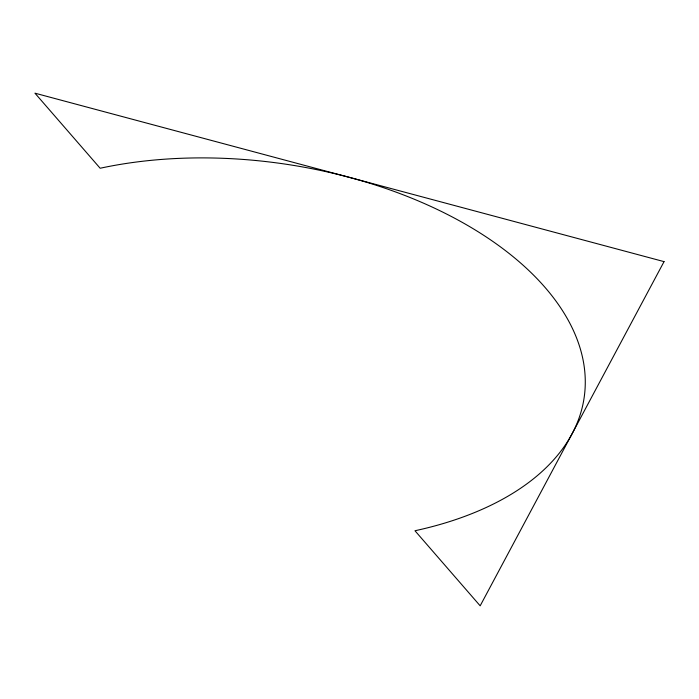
<?xml version="1.0" encoding="UTF-8"?>
<svg xmlns="http://www.w3.org/2000/svg" width="699" height="699" viewBox="0 0 699 699"><rect width="100%" height="100%" fill="white"/><g stroke="black" fill="none" stroke-linecap="round" stroke-linejoin="round"><path stroke-width="1.05" d="M664.05 261.627L480.169 605.823L414.97 530.751A330.103 187.446 8.4 0 0 544.993 287.359A330.103 187.446 8.4 0 0 100.149 168.249L34.95 93.177L664.05 261.627"/></g></svg>
